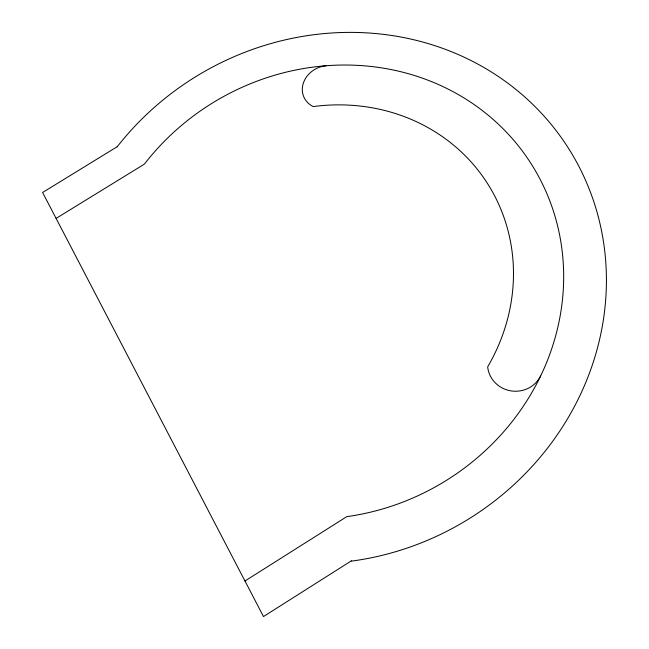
<?xml version="1.0" encoding="UTF-8"?>
<svg xmlns="http://www.w3.org/2000/svg" width="649" height="649" viewBox="0 0 649 649"><rect width="100%" height="100%" fill="white"/><g stroke="black" fill="none" stroke-linecap="round" stroke-linejoin="round"><path stroke-width="0.97" d="M351.547 560.736L263.486 616.55L42.599 192.485L117.031 146.82M244.965 581.001L346.785 516.645A239.465 221.999 -31.8 0 0 535.993 171.766A239.465 221.999 -31.8 0 0 144.394 164.116L56.098 218.397M117.112 146.869A279.97 259.868 -31.9 0 1 574.722 158.697A279.97 259.868 -31.9 0 1 351.588 561.109M540.56 376.071A27.866 26.82 3.8 0 1 510.576 390.812A27.866 26.82 3.8 0 1 487.675 366.839A191.341 177.169 -31.8 0 0 485.436 180.357A191.341 177.169 -31.8 0 0 313.191 106.566A24.37 21.117 -23.4 0 1 303.31 83.218A24.37 21.117 -23.4 0 1 326.406 65.703"/></g></svg>
